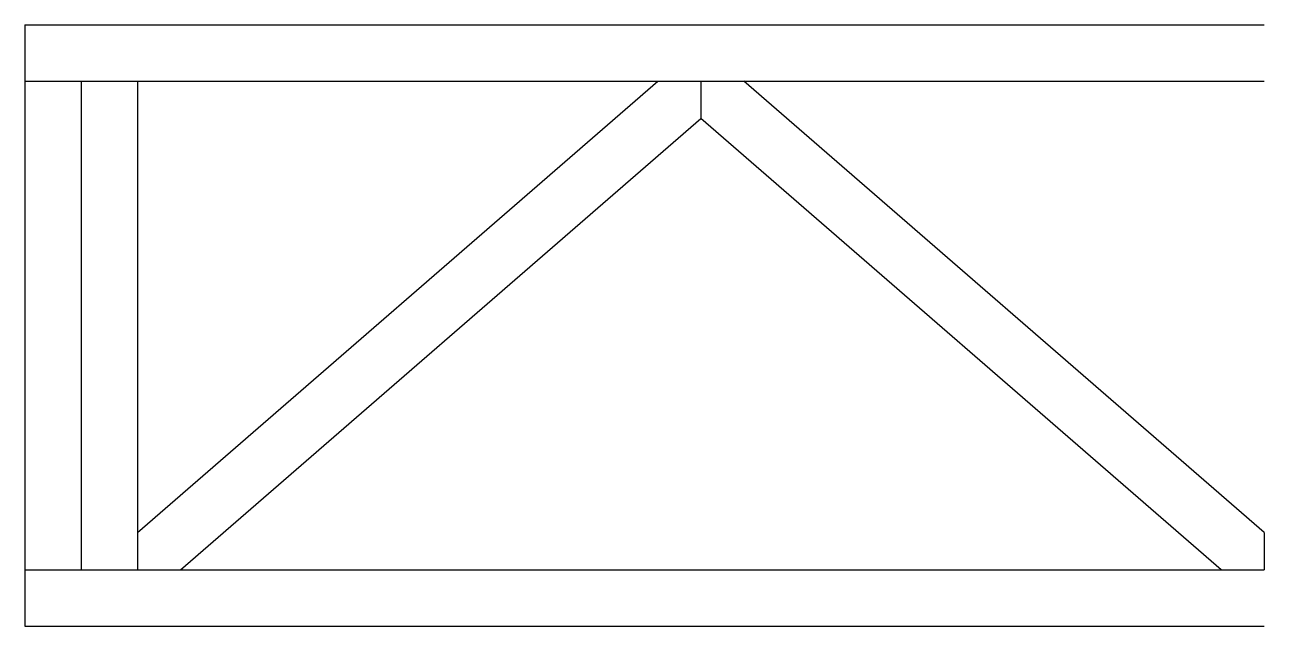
# Model space of a CAD drawing. Header units: inches. Extents: x 0 to 33, y -16 to 0.
import ezdxf

# ---------------------------------------------------------------- set-up
doc = ezdxf.new("R2010")
doc.units = ezdxf.units.IN
doc.header["$MEASUREMENT"] = 0

msp = doc.modelspace()

# ---------------------------------------------------------------- linework, layer by layer
for p, q in [((0, 0), (0, -16)), ((0, 0), (33, 0)), ((0, -1.5), (33, -1.5)), ((1.5, -1.5), (1.5, -14.5)), ((3, -13.508), (16.855, -1.5)), ((3, -1.5), (3, -14.5)), ((18, -1.5), (18, -2.492)), ((33, -13.508), (19.145, -1.5)), ((4.145, -14.5), (18, -2.492)), ((31.855, -14.5), (18, -2.492)), ((33, -13.508), (33, -14.5)), ((0, -14.5), (33, -14.5)), ((0, -16), (33, -16))]:
    msp.add_line(p, q)

doc.saveas('drawing.dxf')
